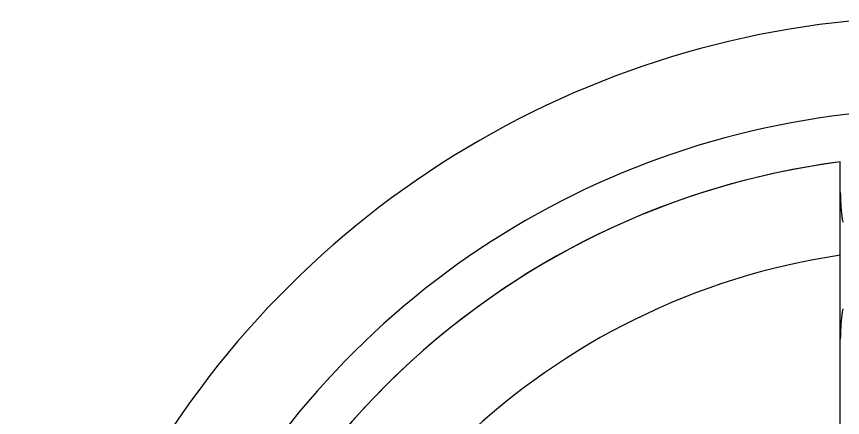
# Model space of a CAD drawing. Extents: x -100 to 100, y -116 to 85.
# Drawn here: x -100 to -10.8, y 41.2 to 84.5 of the extents above; entities that cross this region are included whole.
import ezdxf

# ---------------------------------------------------------------- set-up
doc = ezdxf.new("R2010")
doc.units = 0
doc.layers.add('HIDDEN', color=7, linetype='CONTINUOUS')
doc.layers.add('THICK', color=7, linetype='CONTINUOUS')

msp = doc.modelspace()

# ---------------------------------------------------------------- linework, layer by layer
at = {"layer": 'HIDDEN'}
for p, q in [((-11, 58.689), (-11, 58.689)), ((-10.733, 52.89), (-10.785, 52.564)), ((-10.871, 51.909), (-10.906, 51.582)), ((-10.831, 52.237), (-10.871, 51.909)), ((-10.785, 52.564), (-10.831, 52.237)), ((-10.959, 50.925), (-10.977, 50.596)), ((-10.935, 51.254), (-10.959, 50.925)), ((-10.906, 51.582), (-10.935, 51.254)), ((-10.99, 50.267), (-10.997, 49.937)), ((-10.977, 50.596), (-10.99, 50.267)), ((-10.997, 49.937), (-11, 49.606))]:
    msp.add_line(p, q, dxfattribs=at)
for radius, start, end in [(90, 89.99998, 270.00002), (85, 97.4356, 174.59943)]:
    msp.add_arc((0, -15.5), radius, start, end, dxfattribs=at)
at = {"layer": 'THICK'}
for p, q in [((-11, 65.51), (-11, 68.785)), ((-11, 65.51), (-10.997, 65.183)), ((-11, 61.233), (-11, 65.51)), ((-10.997, 65.183), (-10.99, 64.856)), ((-10.99, 64.856), (-10.977, 64.53)), ((-10.977, 64.53), (-10.959, 64.205)), ((-10.959, 64.205), (-10.936, 63.881)), ((-10.936, 63.881), (-10.908, 63.557)), ((-10.908, 63.557), (-10.874, 63.234)), ((-10.874, 63.234), (-10.835, 62.912)), ((-10.835, 62.912), (-10.79, 62.59)), ((-10.79, 62.59), (-10.739, 62.27)), ((-11, 56.956), (-11, 61.233)), ((-11, 52.678), (-11, 56.956)), ((-11, 48.4), (-11, 52.678)), ((-11, 44.122), (-11, 48.4)), ((-11, 39.842), (-11, 44.122))]:
    msp.add_line(p, q, dxfattribs=at)
for radius, start, end in [(100, 89.99998, 270.00002), (90, 89.99998, 270.00002), (85, 97.4356, 170.68636), (75, 98.43381, 168.78775)]:
    msp.add_arc((0, -15.5), radius, start, end, dxfattribs=at)

doc.saveas('drawing.dxf')
